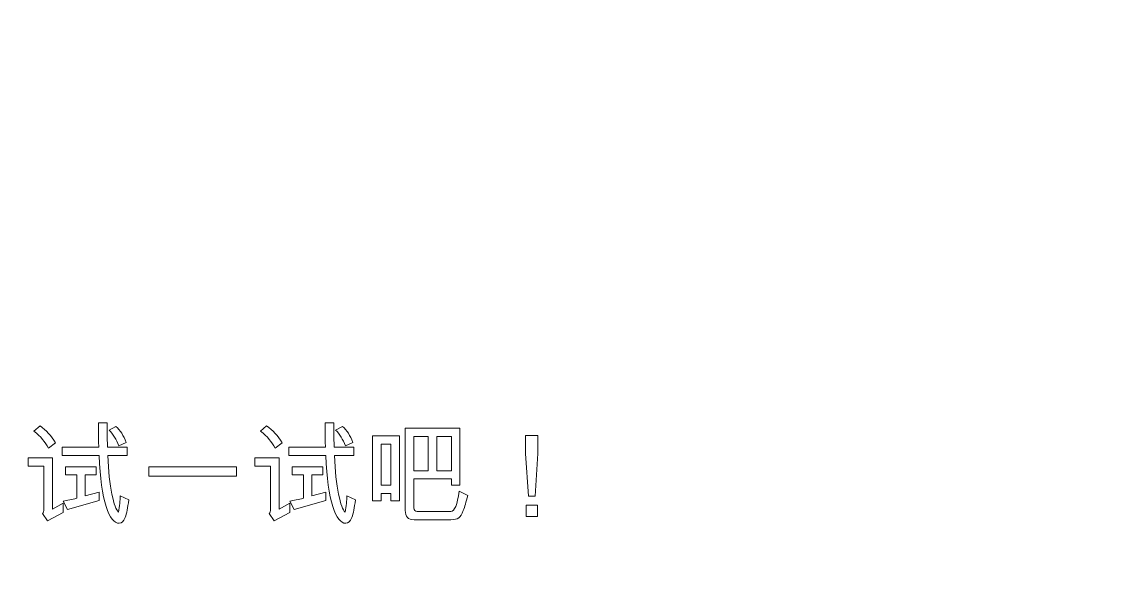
# Model space of a CAD drawing. Header units: millimetres. Extents: x -536 to 886, y 98 to 503.
# Drawn here: x 201.5 to 254.5, y 342.4 to 369.7 of the extents above; entities that cross this region are included whole.
import ezdxf

# ---------------------------------------------------------------- set-up
doc = ezdxf.new("R2010")
doc.units = ezdxf.units.MM
doc.header["$MEASUREMENT"] = 0
doc.layers.add('layer 1', color=7, linetype='Continuous')

msp = doc.modelspace()

# ---------------------------------------------------------------- linework, layer by layer
at = {"layer": 'layer 1', "lineweight": 9}
msp.add_open_spline([(-26.36, 241.324), (-26.36, 241.324), (313.64, 241.324), (313.64, 241.324), (313.64, 241.324), (318.948, 241.327), (324.037, 243.439), (327.788, 247.195), (327.788, 247.195), (331.538, 250.95), (333.644, 256.016), (333.64, 261.324), (333.64, 261.324), (333.64, 261.324), (333.64, 431.324), (333.64, 431.324), (333.64, 431.324), (333.637, 436.632), (331.525, 441.721), (327.77, 445.471), (327.77, 445.471), (324.014, 449.222), (318.948, 451.327), (313.64, 451.324), (313.64, 451.324), (313.64, 451.324), (-26.36, 451.324), (-26.36, 451.324), (-26.36, 451.324), (-31.667, 451.321), (-36.756, 449.209), (-40.507, 445.453), (-40.507, 445.453), (-44.258, 441.698), (-46.363, 436.632), (-46.36, 431.324), (-46.36, 431.324), (-46.36, 431.324), (-46.36, 261.324), (-46.36, 261.324), (-46.36, 261.324), (-46.356, 256.016), (-44.245, 250.927), (-40.489, 247.177), (-40.489, 247.177), (-36.734, 243.426), (-31.667, 241.321), (-26.36, 241.324)], degree=3, knots=[0, 0, 0, 0, 0.083333, 0.083333, 0.083333, 0.083333, 0.166667, 0.166667, 0.166667, 0.166667, 0.25, 0.25, 0.25, 0.25, 0.333333, 0.333333, 0.333333, 0.333333, 0.416667, 0.416667, 0.416667, 0.416667, 0.5, 0.5, 0.5, 0.5, 0.583333, 0.583333, 0.583333, 0.583333, 0.666667, 0.666667, 0.666667, 0.666667, 0.75, 0.75, 0.75, 0.75, 0.833333, 0.833333, 0.833333, 0.833333, 0.916667, 0.916667, 0.916667, 0.916667, 1, 1, 1, 1], dxfattribs=at)
at = {"layer": 'layer 1', "color": 22, "lineweight": 9}
for points, knots in [([(203.16, 349), (203.16, 349), (202.81, 348.734), (202.81, 348.734), (202.81, 348.734), (202.668, 349.033), (202.433, 349.312), (202.105, 349.573), (202.105, 349.573), (202.105, 349.573), (202.401, 349.828), (202.401, 349.828), (202.401, 349.828), (202.71, 349.619), (202.963, 349.344), (203.16, 349)], [0, 0, 0, 0, 0.25, 0.25, 0.25, 0.25, 0.5, 0.5, 0.5, 0.5, 0.75, 0.75, 0.75, 0.75, 1, 1, 1, 1]), ([(206.749, 346.206), (206.706, 345.815), (206.648, 345.525), (206.576, 345.335), (206.576, 345.335), (206.503, 345.145), (206.407, 345.051), (206.285, 345.051), (206.285, 345.051), (206.033, 345.051), (205.818, 345.329), (205.641, 345.883), (205.641, 345.883), (205.465, 346.439), (205.351, 347.27), (205.301, 348.38), (205.301, 348.38), (205.301, 348.38), (203.483, 348.38), (203.483, 348.38), (203.483, 348.38), (203.483, 348.38), (203.483, 348.783), (203.483, 348.783), (203.483, 348.783), (203.483, 348.783), (205.284, 348.783), (205.284, 348.783), (205.284, 348.783), (205.271, 348.988), (205.266, 349.384), (205.266, 349.974), (205.266, 349.974), (205.266, 349.974), (205.689, 349.974), (205.689, 349.974), (205.689, 349.974), (205.689, 349.422), (205.697, 349.026), (205.716, 348.783), (205.716, 348.783), (205.716, 348.783), (206.668, 348.783), (206.668, 348.783), (206.668, 348.783), (206.668, 348.783), (206.668, 348.38), (206.668, 348.38), (206.668, 348.38), (206.668, 348.38), (205.721, 348.38), (205.721, 348.38), (205.721, 348.38), (205.754, 347.608), (205.822, 346.977), (205.926, 346.483), (205.926, 346.483), (206.03, 345.989), (206.138, 345.697), (206.25, 345.606), (206.25, 345.606), (206.303, 345.894), (206.329, 346.161), (206.329, 346.407), (206.329, 346.407), (206.329, 346.407), (206.749, 346.206), (206.749, 346.206)], [0, 0, 0, 0, 0.058824, 0.058824, 0.058824, 0.058824, 0.117647, 0.117647, 0.117647, 0.117647, 0.176471, 0.176471, 0.176471, 0.176471, 0.235294, 0.235294, 0.235294, 0.235294, 0.294118, 0.294118, 0.294118, 0.294118, 0.352941, 0.352941, 0.352941, 0.352941, 0.411765, 0.411765, 0.411765, 0.411765, 0.470588, 0.470588, 0.470588, 0.470588, 0.529412, 0.529412, 0.529412, 0.529412, 0.588235, 0.588235, 0.588235, 0.588235, 0.647059, 0.647059, 0.647059, 0.647059, 0.705882, 0.705882, 0.705882, 0.705882, 0.764706, 0.764706, 0.764706, 0.764706, 0.823529, 0.823529, 0.823529, 0.823529, 0.882353, 0.882353, 0.882353, 0.882353, 0.941176, 0.941176, 0.941176, 0.941176, 1, 1, 1, 1]), ([(206.621, 349.022), (206.621, 349.022), (206.261, 348.851), (206.261, 348.851), (206.261, 348.851), (206.142, 349.173), (205.983, 349.43), (205.784, 349.624), (205.784, 349.624), (205.784, 349.624), (206.122, 349.806), (206.122, 349.806), (206.122, 349.806), (206.336, 349.618), (206.502, 349.356), (206.621, 349.022)], [0, 0, 0, 0, 0.25, 0.25, 0.25, 0.25, 0.5, 0.5, 0.5, 0.5, 0.75, 0.75, 0.75, 0.75, 1, 1, 1, 1]), ([(214.272, 349), (214.272, 349), (213.922, 348.734), (213.922, 348.734), (213.922, 348.734), (213.779, 349.033), (213.544, 349.312), (213.216, 349.573), (213.216, 349.573), (213.216, 349.573), (213.512, 349.828), (213.512, 349.828), (213.512, 349.828), (213.822, 349.619), (214.074, 349.344), (214.272, 349)], [0, 0, 0, 0, 0.25, 0.25, 0.25, 0.25, 0.5, 0.5, 0.5, 0.5, 0.75, 0.75, 0.75, 0.75, 1, 1, 1, 1]), ([(217.861, 346.206), (217.817, 345.815), (217.76, 345.525), (217.688, 345.335), (217.688, 345.335), (217.614, 345.145), (217.518, 345.051), (217.397, 345.051), (217.397, 345.051), (217.144, 345.051), (216.929, 345.329), (216.752, 345.883), (216.752, 345.883), (216.576, 346.439), (216.463, 347.27), (216.412, 348.38), (216.412, 348.38), (216.412, 348.38), (214.595, 348.38), (214.595, 348.38), (214.595, 348.38), (214.595, 348.38), (214.595, 348.783), (214.595, 348.783), (214.595, 348.783), (214.595, 348.783), (216.396, 348.783), (216.396, 348.783), (216.396, 348.783), (216.383, 348.988), (216.377, 349.384), (216.377, 349.974), (216.377, 349.974), (216.377, 349.974), (216.8, 349.974), (216.8, 349.974), (216.8, 349.974), (216.8, 349.422), (216.809, 349.026), (216.827, 348.783), (216.827, 348.783), (216.827, 348.783), (217.779, 348.783), (217.779, 348.783), (217.779, 348.783), (217.779, 348.783), (217.779, 348.38), (217.779, 348.38), (217.779, 348.38), (217.779, 348.38), (216.833, 348.38), (216.833, 348.38), (216.833, 348.38), (216.865, 347.608), (216.934, 346.977), (217.037, 346.483), (217.037, 346.483), (217.141, 345.989), (217.25, 345.697), (217.362, 345.606), (217.362, 345.606), (217.414, 345.894), (217.44, 346.161), (217.44, 346.407), (217.44, 346.407), (217.44, 346.407), (217.861, 346.206), (217.861, 346.206)], [0, 0, 0, 0, 0.058824, 0.058824, 0.058824, 0.058824, 0.117647, 0.117647, 0.117647, 0.117647, 0.176471, 0.176471, 0.176471, 0.176471, 0.235294, 0.235294, 0.235294, 0.235294, 0.294118, 0.294118, 0.294118, 0.294118, 0.352941, 0.352941, 0.352941, 0.352941, 0.411765, 0.411765, 0.411765, 0.411765, 0.470588, 0.470588, 0.470588, 0.470588, 0.529412, 0.529412, 0.529412, 0.529412, 0.588235, 0.588235, 0.588235, 0.588235, 0.647059, 0.647059, 0.647059, 0.647059, 0.705882, 0.705882, 0.705882, 0.705882, 0.764706, 0.764706, 0.764706, 0.764706, 0.823529, 0.823529, 0.823529, 0.823529, 0.882353, 0.882353, 0.882353, 0.882353, 0.941176, 0.941176, 0.941176, 0.941176, 1, 1, 1, 1]), ([(217.733, 349.022), (217.733, 349.022), (217.373, 348.851), (217.373, 348.851), (217.373, 348.851), (217.253, 349.173), (217.094, 349.43), (216.895, 349.624), (216.895, 349.624), (216.895, 349.624), (217.234, 349.806), (217.234, 349.806), (217.234, 349.806), (217.448, 349.618), (217.613, 349.356), (217.733, 349.022)], [0, 0, 0, 0, 0.25, 0.25, 0.25, 0.25, 0.5, 0.5, 0.5, 0.5, 0.75, 0.75, 0.75, 0.75, 1, 1, 1, 1]), ([(223.367, 346.413), (223.293, 346.1), (223.222, 345.853), (223.151, 345.675), (223.151, 345.675), (223.082, 345.495), (223.007, 345.377), (222.926, 345.317), (222.926, 345.317), (222.844, 345.259), (222.714, 345.229), (222.535, 345.229), (222.535, 345.229), (222.535, 345.229), (220.738, 345.229), (220.738, 345.229), (220.738, 345.229), (220.45, 345.229), (220.305, 345.381), (220.305, 345.685), (220.305, 345.685), (220.305, 345.685), (220.305, 349.717), (220.305, 349.717), (220.305, 349.717), (220.305, 349.717), (222.99, 349.717), (222.99, 349.717), (222.99, 349.717), (222.99, 349.717), (222.99, 346.928), (222.99, 346.928), (222.99, 346.928), (222.99, 346.928), (222.567, 346.928), (222.567, 346.928), (222.567, 346.928), (222.567, 346.928), (222.567, 347.228), (222.567, 347.228), (222.567, 347.228), (222.567, 347.228), (220.728, 347.228), (220.728, 347.228), (220.728, 347.228), (220.728, 347.228), (220.728, 345.818), (220.728, 345.818), (220.728, 345.818), (220.728, 345.695), (220.784, 345.634), (220.896, 345.634), (220.896, 345.634), (220.896, 345.634), (222.54, 345.634), (222.54, 345.634), (222.54, 345.634), (222.723, 345.634), (222.861, 345.964), (222.955, 346.624), (222.955, 346.624), (222.955, 346.624), (223.367, 346.413), (223.367, 346.413)], [0, 0, 0, 0, 0.0625, 0.0625, 0.0625, 0.0625, 0.125, 0.125, 0.125, 0.125, 0.1875, 0.1875, 0.1875, 0.1875, 0.25, 0.25, 0.25, 0.25, 0.3125, 0.3125, 0.3125, 0.3125, 0.375, 0.375, 0.375, 0.375, 0.4375, 0.4375, 0.4375, 0.4375, 0.5, 0.5, 0.5, 0.5, 0.5625, 0.5625, 0.5625, 0.5625, 0.625, 0.625, 0.625, 0.625, 0.6875, 0.6875, 0.6875, 0.6875, 0.75, 0.75, 0.75, 0.75, 0.8125, 0.8125, 0.8125, 0.8125, 0.875, 0.875, 0.875, 0.875, 0.9375, 0.9375, 0.9375, 0.9375, 1, 1, 1, 1]), ([(220.028, 346.157), (220.028, 346.157), (219.605, 346.157), (219.605, 346.157), (219.605, 346.157), (219.605, 346.157), (219.605, 346.518), (219.605, 346.518), (219.605, 346.518), (219.605, 346.518), (219.122, 346.518), (219.122, 346.518), (219.122, 346.518), (219.122, 346.518), (219.122, 346.157), (219.122, 346.157), (219.122, 346.157), (219.122, 346.157), (218.701, 346.157), (218.701, 346.157), (218.701, 346.157), (218.701, 346.157), (218.701, 349.34), (218.701, 349.34), (218.701, 349.34), (218.701, 349.34), (220.028, 349.34), (220.028, 349.34), (220.028, 349.34), (220.028, 349.34), (220.028, 346.157), (220.028, 346.157)], [0, 0, 0, 0, 0.125, 0.125, 0.125, 0.125, 0.25, 0.25, 0.25, 0.25, 0.375, 0.375, 0.375, 0.375, 0.5, 0.5, 0.5, 0.5, 0.625, 0.625, 0.625, 0.625, 0.75, 0.75, 0.75, 0.75, 0.875, 0.875, 0.875, 0.875, 1, 1, 1, 1]), ([(221.428, 347.633), (221.428, 347.633), (221.428, 349.312), (221.428, 349.312), (221.428, 349.312), (221.428, 349.312), (220.728, 349.312), (220.728, 349.312), (220.728, 349.312), (220.728, 349.312), (220.728, 347.633), (220.728, 347.633), (220.728, 347.633), (220.728, 347.633), (221.428, 347.633), (221.428, 347.633)], [0, 0, 0, 0, 0.25, 0.25, 0.25, 0.25, 0.5, 0.5, 0.5, 0.5, 0.75, 0.75, 0.75, 0.75, 1, 1, 1, 1]), ([(222.567, 347.633), (222.567, 347.633), (222.567, 349.312), (222.567, 349.312), (222.567, 349.312), (222.567, 349.312), (221.851, 349.312), (221.851, 349.312), (221.851, 349.312), (221.851, 349.312), (221.851, 347.633), (221.851, 347.633), (221.851, 347.633), (221.851, 347.633), (222.567, 347.633), (222.567, 347.633)], [0, 0, 0, 0, 0.25, 0.25, 0.25, 0.25, 0.5, 0.5, 0.5, 0.5, 0.75, 0.75, 0.75, 0.75, 1, 1, 1, 1]), ([(226.813, 348.485), (226.813, 348.485), (226.675, 346.379), (226.675, 346.379), (226.675, 346.379), (226.675, 346.379), (226.357, 346.379), (226.357, 346.379), (226.357, 346.379), (226.357, 346.379), (226.208, 348.485), (226.208, 348.485), (226.208, 348.485), (226.208, 348.485), (226.208, 349.367), (226.208, 349.367), (226.208, 349.367), (226.208, 349.367), (226.813, 349.367), (226.813, 349.367), (226.813, 349.367), (226.813, 349.367), (226.813, 348.485), (226.813, 348.485)], [0, 0, 0, 0, 0.166667, 0.166667, 0.166667, 0.166667, 0.333333, 0.333333, 0.333333, 0.333333, 0.5, 0.5, 0.5, 0.5, 0.666667, 0.666667, 0.666667, 0.666667, 0.833333, 0.833333, 0.833333, 0.833333, 1, 1, 1, 1]), ([(219.605, 346.922), (219.605, 346.922), (219.605, 348.935), (219.605, 348.935), (219.605, 348.935), (219.605, 348.935), (219.122, 348.935), (219.122, 348.935), (219.122, 348.935), (219.122, 348.935), (219.122, 346.922), (219.122, 346.922), (219.122, 346.922), (219.122, 346.922), (219.605, 346.922), (219.605, 346.922)], [0, 0, 0, 0, 0.25, 0.25, 0.25, 0.25, 0.5, 0.5, 0.5, 0.5, 0.75, 0.75, 0.75, 0.75, 1, 1, 1, 1]), ([(203.534, 345.585), (203.534, 345.585), (202.772, 345.167), (202.772, 345.167), (202.772, 345.167), (202.772, 345.167), (202.529, 345.528), (202.529, 345.528), (202.529, 345.528), (202.568, 345.586), (202.588, 345.654), (202.588, 345.734), (202.588, 345.734), (202.588, 345.734), (202.588, 347.861), (202.588, 347.861), (202.588, 347.861), (202.588, 347.861), (201.823, 347.861), (201.823, 347.861), (201.823, 347.861), (201.823, 347.861), (201.823, 348.267), (201.823, 348.267), (201.823, 348.267), (201.823, 348.267), (203.011, 348.267), (203.011, 348.267), (203.011, 348.267), (203.011, 348.267), (203.011, 345.751), (203.011, 345.751), (203.011, 345.751), (203.011, 345.751), (203.534, 346.046), (203.534, 346.046), (203.534, 346.046), (203.534, 346.046), (203.534, 345.585), (203.534, 345.585)], [0, 0, 0, 0, 0.1, 0.1, 0.1, 0.1, 0.2, 0.2, 0.2, 0.2, 0.3, 0.3, 0.3, 0.3, 0.4, 0.4, 0.4, 0.4, 0.5, 0.5, 0.5, 0.5, 0.6, 0.6, 0.6, 0.6, 0.7, 0.7, 0.7, 0.7, 0.8, 0.8, 0.8, 0.8, 0.9, 0.9, 0.9, 0.9, 1, 1, 1, 1]), ([(214.646, 345.585), (214.646, 345.585), (213.884, 345.167), (213.884, 345.167), (213.884, 345.167), (213.884, 345.167), (213.64, 345.528), (213.64, 345.528), (213.64, 345.528), (213.679, 345.586), (213.699, 345.654), (213.699, 345.734), (213.699, 345.734), (213.699, 345.734), (213.699, 347.861), (213.699, 347.861), (213.699, 347.861), (213.699, 347.861), (212.935, 347.861), (212.935, 347.861), (212.935, 347.861), (212.935, 347.861), (212.935, 348.267), (212.935, 348.267), (212.935, 348.267), (212.935, 348.267), (214.123, 348.267), (214.123, 348.267), (214.123, 348.267), (214.123, 348.267), (214.123, 345.751), (214.123, 345.751), (214.123, 345.751), (214.123, 345.751), (214.646, 346.046), (214.646, 346.046), (214.646, 346.046), (214.646, 346.046), (214.646, 345.585), (214.646, 345.585)], [0, 0, 0, 0, 0.1, 0.1, 0.1, 0.1, 0.2, 0.2, 0.2, 0.2, 0.3, 0.3, 0.3, 0.3, 0.4, 0.4, 0.4, 0.4, 0.5, 0.5, 0.5, 0.5, 0.6, 0.6, 0.6, 0.6, 0.7, 0.7, 0.7, 0.7, 0.8, 0.8, 0.8, 0.8, 0.9, 0.9, 0.9, 0.9, 1, 1, 1, 1]), ([(205.301, 346.168), (205.301, 346.168), (203.744, 345.734), (203.744, 345.734), (203.744, 345.734), (203.744, 345.734), (203.534, 346.133), (203.534, 346.133), (203.534, 346.133), (203.741, 346.171), (203.962, 346.219), (204.199, 346.279), (204.199, 346.279), (204.199, 346.279), (204.199, 347.424), (204.199, 347.424), (204.199, 347.424), (204.199, 347.424), (203.651, 347.424), (203.651, 347.424), (203.651, 347.424), (203.651, 347.424), (203.651, 347.829), (203.651, 347.829), (203.651, 347.829), (203.651, 347.829), (205.149, 347.829), (205.149, 347.829), (205.149, 347.829), (205.149, 347.829), (205.149, 347.424), (205.149, 347.424), (205.149, 347.424), (205.149, 347.424), (204.622, 347.424), (204.622, 347.424), (204.622, 347.424), (204.622, 347.424), (204.622, 346.396), (204.622, 346.396), (204.622, 346.396), (204.622, 346.396), (205.301, 346.572), (205.301, 346.572), (205.301, 346.572), (205.301, 346.572), (205.301, 346.168), (205.301, 346.168)], [0, 0, 0, 0, 0.083333, 0.083333, 0.083333, 0.083333, 0.166667, 0.166667, 0.166667, 0.166667, 0.25, 0.25, 0.25, 0.25, 0.333333, 0.333333, 0.333333, 0.333333, 0.416667, 0.416667, 0.416667, 0.416667, 0.5, 0.5, 0.5, 0.5, 0.583333, 0.583333, 0.583333, 0.583333, 0.666667, 0.666667, 0.666667, 0.666667, 0.75, 0.75, 0.75, 0.75, 0.833333, 0.833333, 0.833333, 0.833333, 0.916667, 0.916667, 0.916667, 0.916667, 1, 1, 1, 1]), ([(212.039, 347.367), (212.039, 347.367), (207.734, 347.367), (207.734, 347.367), (207.734, 347.367), (207.734, 347.367), (207.734, 347.829), (207.734, 347.829), (207.734, 347.829), (207.734, 347.829), (212.039, 347.829), (212.039, 347.829), (212.039, 347.829), (212.039, 347.829), (212.039, 347.367), (212.039, 347.367)], [0, 0, 0, 0, 0.25, 0.25, 0.25, 0.25, 0.5, 0.5, 0.5, 0.5, 0.75, 0.75, 0.75, 0.75, 1, 1, 1, 1]), ([(216.412, 346.168), (216.412, 346.168), (214.855, 345.734), (214.855, 345.734), (214.855, 345.734), (214.855, 345.734), (214.646, 346.133), (214.646, 346.133), (214.646, 346.133), (214.852, 346.171), (215.073, 346.219), (215.311, 346.279), (215.311, 346.279), (215.311, 346.279), (215.311, 347.424), (215.311, 347.424), (215.311, 347.424), (215.311, 347.424), (214.762, 347.424), (214.762, 347.424), (214.762, 347.424), (214.762, 347.424), (214.762, 347.829), (214.762, 347.829), (214.762, 347.829), (214.762, 347.829), (216.261, 347.829), (216.261, 347.829), (216.261, 347.829), (216.261, 347.829), (216.261, 347.424), (216.261, 347.424), (216.261, 347.424), (216.261, 347.424), (215.734, 347.424), (215.734, 347.424), (215.734, 347.424), (215.734, 347.424), (215.734, 346.396), (215.734, 346.396), (215.734, 346.396), (215.734, 346.396), (216.412, 346.572), (216.412, 346.572), (216.412, 346.572), (216.412, 346.572), (216.412, 346.168), (216.412, 346.168)], [0, 0, 0, 0, 0.083333, 0.083333, 0.083333, 0.083333, 0.166667, 0.166667, 0.166667, 0.166667, 0.25, 0.25, 0.25, 0.25, 0.333333, 0.333333, 0.333333, 0.333333, 0.416667, 0.416667, 0.416667, 0.416667, 0.5, 0.5, 0.5, 0.5, 0.583333, 0.583333, 0.583333, 0.583333, 0.666667, 0.666667, 0.666667, 0.666667, 0.75, 0.75, 0.75, 0.75, 0.833333, 0.833333, 0.833333, 0.833333, 0.916667, 0.916667, 0.916667, 0.916667, 1, 1, 1, 1]), ([(226.786, 345.39), (226.786, 345.39), (226.229, 345.39), (226.229, 345.39), (226.229, 345.39), (226.229, 345.39), (226.229, 345.946), (226.229, 345.946), (226.229, 345.946), (226.229, 345.946), (226.786, 345.946), (226.786, 345.946), (226.786, 345.946), (226.786, 345.946), (226.786, 345.39), (226.786, 345.39)], [0, 0, 0, 0, 0.25, 0.25, 0.25, 0.25, 0.5, 0.5, 0.5, 0.5, 0.75, 0.75, 0.75, 0.75, 1, 1, 1, 1])]:
    msp.add_open_spline(points, degree=3, knots=knots, dxfattribs=at)

doc.saveas('drawing.dxf')
